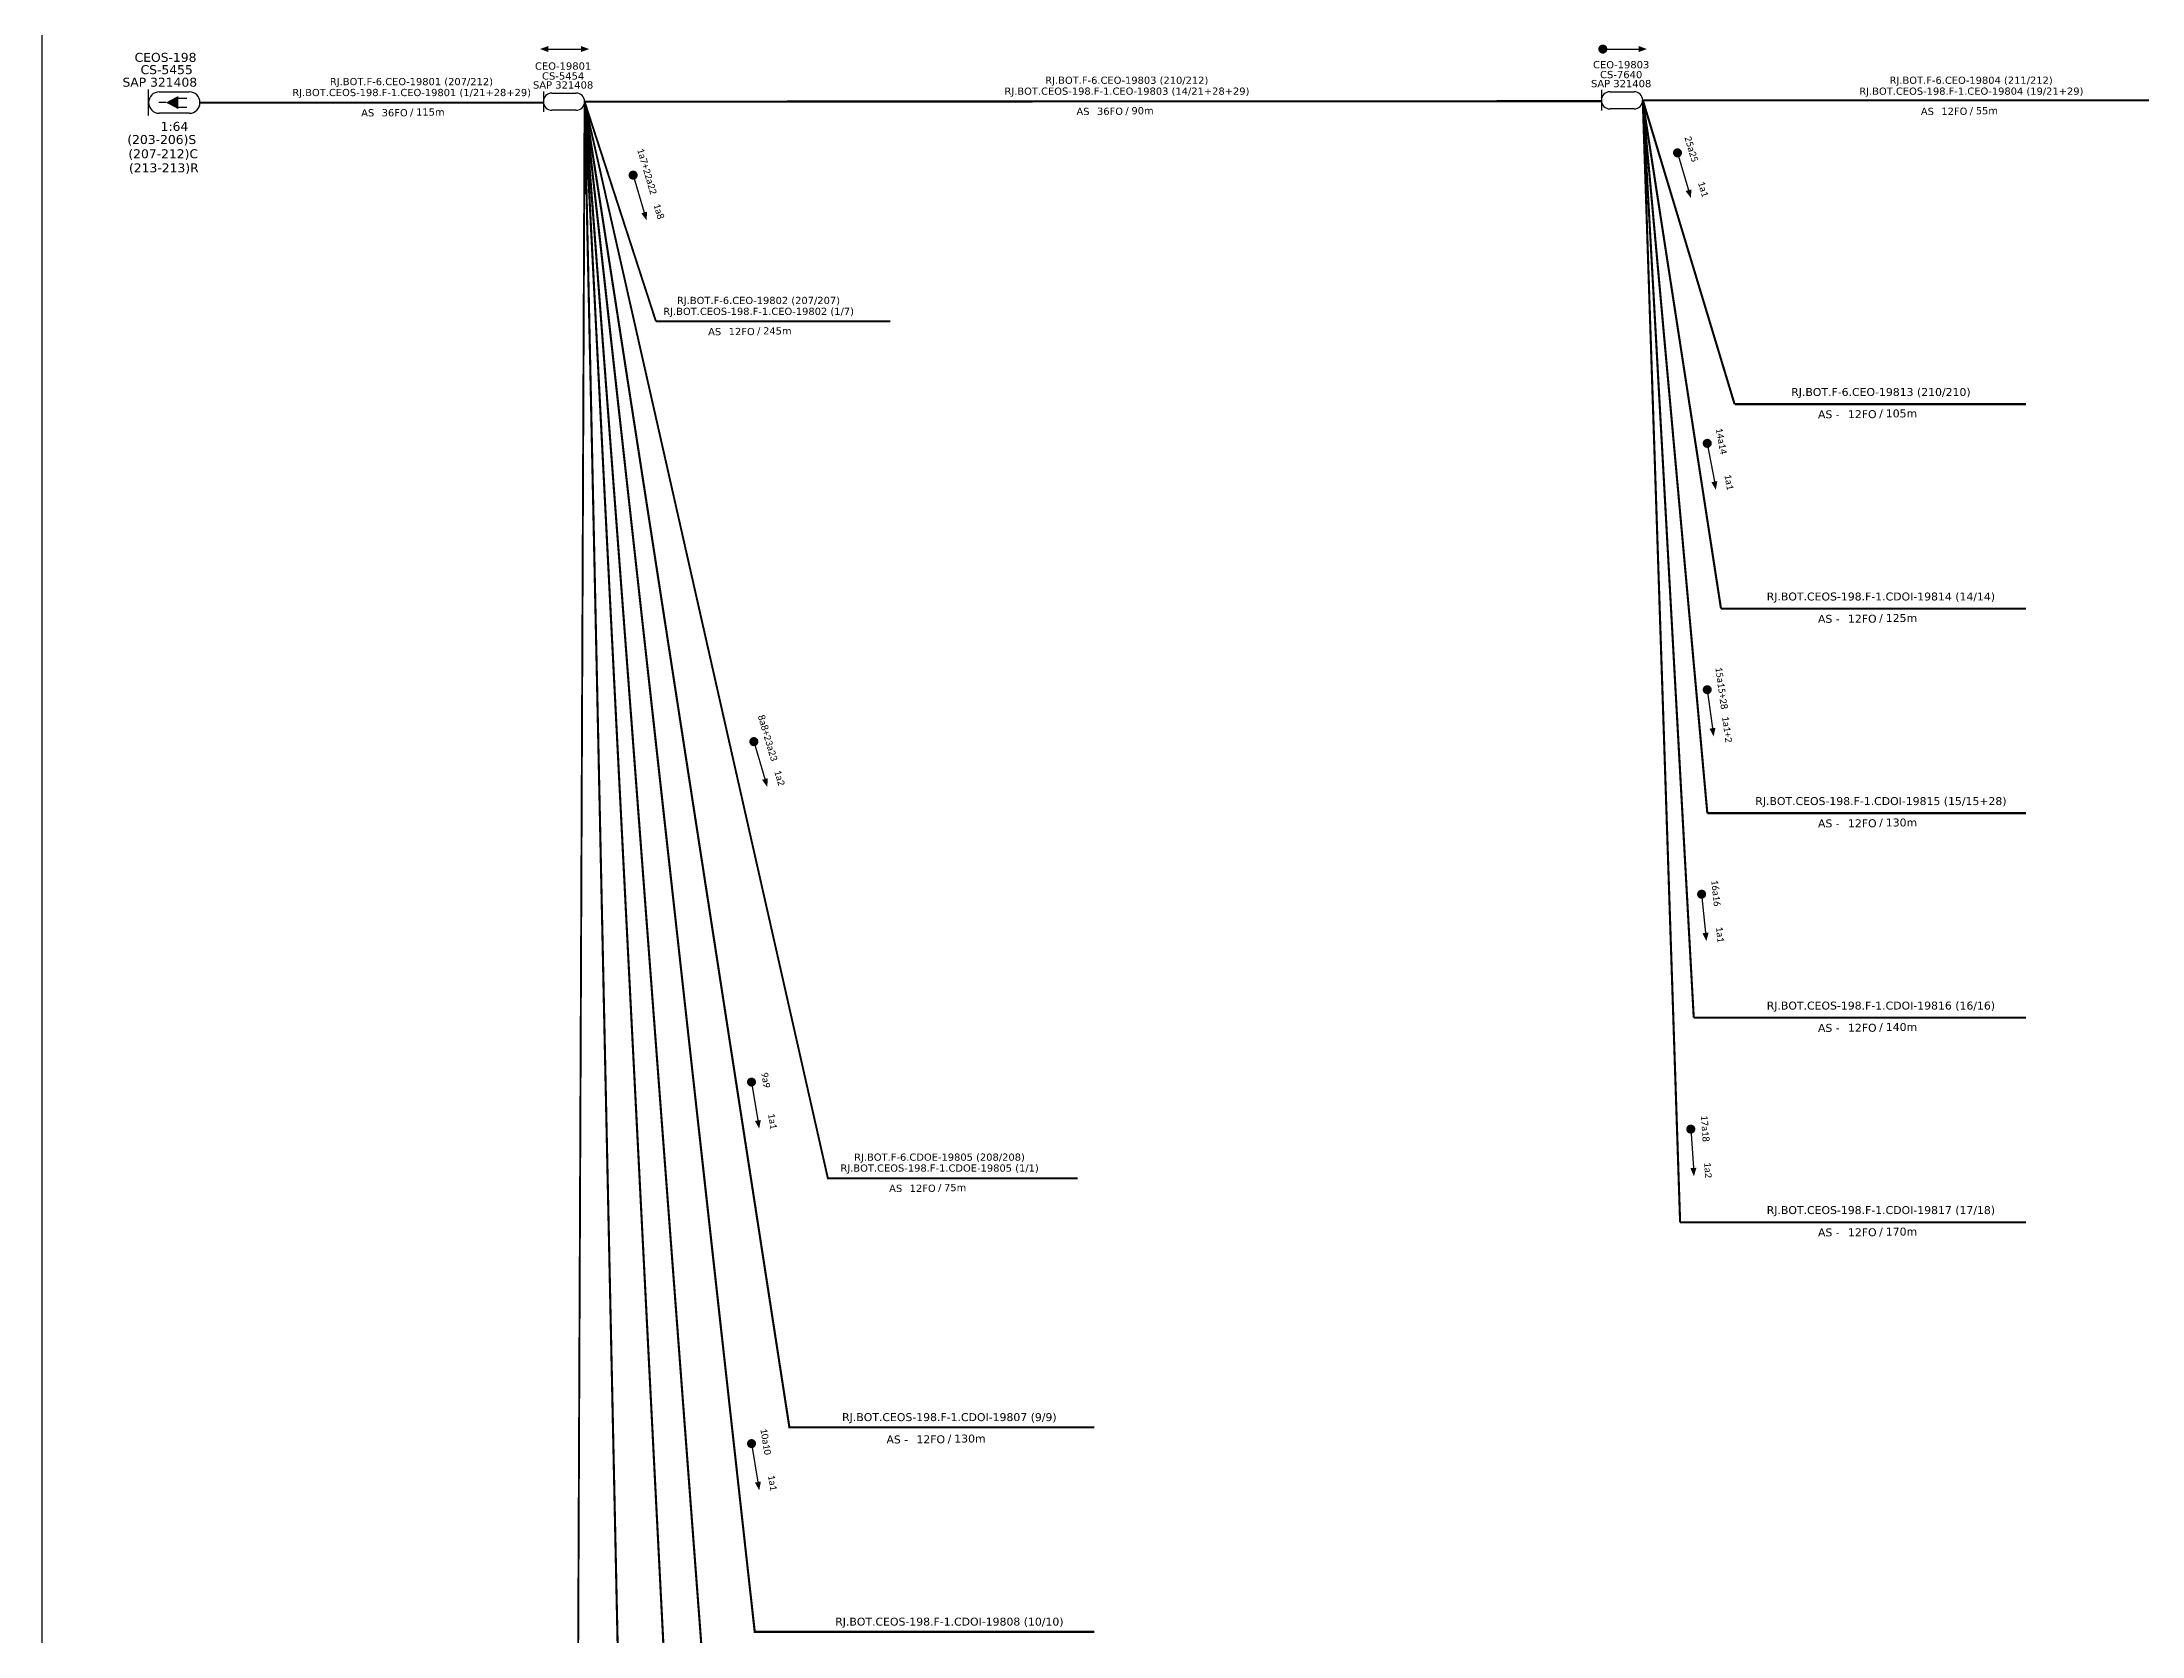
# Model space of a CAD drawing. Header units: metres. Extents: x -1286 to -445, y -500 to 94.
# Drawn here: x -1286.1 to -978.2, y -339.3 to -105.7 of the extents above; entities that cross this region are included whole.
import ezdxf
from ezdxf.enums import TextEntityAlignment as Align

# ---------------------------------------------------------------- set-up
doc = ezdxf.new("R2010")
doc.units = ezdxf.units.M
for name, color, linetype in [('20.4-CEOS', 1, 'Continuous'), ('20.5-CEO', 1, 'Continuous'), ('CAP a instalar', 1, 'Continuous'), ('CD a instalar', 1, 'Continuous'), ('SETA', 7, 'Continuous'), ('texto', 255, 'Continuous')]:
    doc.layers.add(name, color=color, linetype=linetype)
doc.layers.add('40.1-ETIQUETAS', color=1, linetype='Continuous', lineweight=20)
doc.styles.add('siredit', font='verdana.ttf')
doc.linetypes.add('FENCELINE1', pattern='A,0.25,-0.1,[133,ltypeshp.shx,S=0.1,R=0,X=-0.1,Y=0],-0.1,1', length=1.45)

msp = doc.modelspace()

# ---------------------------------------------------------------- linework, layer by layer
msp.add_lwpolyline([(-1286.07, -499.81), (-445.07, -499.81), (-445.07, 94.19), (-1286.07, 94.19)], close=True)
at = {"color": 7, "const_width": 0.664}
msp.add_lwpolyline([(-1057.6, -106.73, 1), (-1056.94, -106.73, 1)], format="xyb", close=True, dxfattribs=at)
at = {"layer": '20.4-CEOS', "color": 5}
for p, q in [((-1268.88, -112.99), (-1264.48, -112.99)), ((-1264.48, -116.13), (-1268.88, -116.13))]:
    msp.add_line(p, q, dxfattribs=at)
for points in [[(-1270.45, -116.45), (-1270.45, -112.67)], [(-1267.9, -114.56), (-1268.95, -114.56)], [(-1266.16, -113.93), (-1264.82, -113.93)], [(-1266.16, -115.24), (-1264.82, -115.24)]]:
    msp.add_lwpolyline(points, dxfattribs=at)
msp.add_lwpolyline([(-1267.9, -114.56, 0, 1.94, 0), (-1266.08, -114.56, 1.94, 1.94, 0)], format="xyseb", dxfattribs=at)
for centre, start, end in [((-1268.88, -114.56), 90, 270), ((-1264.48, -114.56), 270, 90)]:
    msp.add_arc(centre, 1.57, start, end, dxfattribs=at)
at = {"layer": '20.5-CEO', "color": 5}
for p, q in [((-1211.31, -113.17), (-1207.79, -113.17)), ((-1056.21, -112.97), (-1052.69, -112.97)), ((-1207.79, -115.69), (-1211.31, -115.69)), ((-1052.69, -115.48), (-1056.21, -115.48))]:
    msp.add_line(p, q, dxfattribs=at)
for points in [[(-1212.57, -112.92), (-1212.57, -115.94)], [(-1057.47, -112.71), (-1057.47, -115.74)]]:
    msp.add_lwpolyline(points, dxfattribs=at)
for centre, start, end in [((-1211.31, -114.43), 90, 270), ((-1207.79, -114.43), 270, 90), ((-1056.21, -114.23), 90, 270), ((-1052.69, -114.23), 270, 90)]:
    msp.add_arc(centre, 1.26, start, end, dxfattribs=at)
at = {"layer": 'CAP a instalar', "color": 5, "linetype": 'FENCELINE1', "ltscale": 7, "const_width": 0.282}
msp.add_lwpolyline([(-1262.91, -114.56), (-1212.56, -114.57)], dxfattribs=at)
at = {"layer": 'CAP a instalar', "color": 7, "linetype": 'FENCELINE1', "ltscale": 7, "const_width": 0.282}
for points in [[(-1206.53, -114.43), (-1207.93, -451.41), (-1153.77, -451.42)], [(-1206.53, -114.43), (-1196.07, -146.63)], [(-1206.53, -114.48), (-1170.87, -272.21), (-1134.23, -272.22)], [(-1196.07, -146.63), (-1161.7, -146.64)]]:
    msp.add_lwpolyline(points, dxfattribs=at)
at = {"layer": 'CD a instalar', "color": 5, "linetype": 'FENCELINE1', "ltscale": 7, "const_width": 0.31}
for points in [[(-1206.53, -114.43), (-1057.43, -114.36)], [(-1051.43, -114.23), (-970.78, -114.23)]]:
    msp.add_lwpolyline(points, dxfattribs=at)
at = {"layer": 'CD a instalar', "color": 7, "linetype": 'FENCELINE1', "ltscale": 7}
for points in [[(-1206.53, -114.43, 0.31, 0.31, 0), (-1176.51, -308.7, 0.31, 0.31, 0), (-1131.81, -308.7, 0.31, 0.31, 0)], [(-1206.53, -114.43, 0.31, 0.31, 0), (-1181.59, -338.67, 0.31, 0.31, 0), (-1131.81, -338.67, 0.31, 0.31, 0)], [(-1206.53, -114.43, 0.31, 0.31, 0), (-1187.29, -368.65, 0.31, 0.31, 0), (-1131.81, -368.64, 0.31, 0.31, 0)], [(-1206.53, -114.51, 0.31, 0.31, 0), (-1192.01, -398.62, 0.31, 0.31, 0), (-1131.81, -398.62, 0.31, 0.31, 0)], [(-1206.53, -114.51, 0.31, 0.31, 0), (-1199.8, -428.59, 0.31, 0.31, 0), (-1131.81, -428.59, 0.31, 0.31, 0)]]:
    msp.add_lwpolyline(points, format="xyseb", dxfattribs=at)
at = {"layer": 'CD a instalar', "color": 7, "linetype": 'FENCELINE1', "ltscale": 7, "const_width": 0.31}
for points in [[(-1039.95, -188.73), (-1051.43, -114.23)], [(-1041.95, -218.71), (-1051.41, -114.36)], [(-1043.94, -248.68), (-1051.41, -114.36)], [(-1045.94, -278.65), (-1051.41, -114.36)], [(-1037.96, -158.76), (-1051.4, -114.23)], [(-1037.96, -158.76), (-995.25, -158.76)], [(-1039.95, -188.73), (-995.25, -188.73)], [(-1041.95, -218.71), (-995.25, -218.7)], [(-1043.94, -248.68), (-995.25, -248.68)], [(-1045.94, -278.65), (-995.25, -278.65)]]:
    msp.add_lwpolyline(points, dxfattribs=at)
at = {"layer": 'SETA', "color": 7}
for points in [[(-1212.31, -106.73), (-1206.61, -106.73)], [(-1057.27, -106.73), (-1051.56, -106.73)], [(-1041.97, -164.51), (-1040.92, -170.12)], [(-1041.97, -200.61), (-1041.19, -206.26)], [(-1181.72, -208.22), (-1180.1, -213.69)], [(-1042.79, -230.58), (-1042.21, -236.26)], [(-1182.06, -258.1), (-1181.13, -263.73)], [(-1044.38, -265.01), (-1043.99, -270.7)], [(-1182.06, -311.1), (-1181.13, -316.73)]]:
    msp.add_lwpolyline(points, dxfattribs=at)
at = {"layer": 'SETA', "const_width": 0.664}
msp.add_lwpolyline([(-1046.42, -121.62, 1), (-1046.23, -122.25, 1)], format="xyb", close=True, dxfattribs=at)
at = {"layer": 'SETA'}
for points in [[(-1046.32, -121.94), (-1044.7, -127.41)], [(-1199.41, -125.2), (-1197.79, -130.67)]]:
    msp.add_lwpolyline(points, dxfattribs=at)
at = {"layer": 'SETA', "color": 7, "const_width": 0.664}
for points in [[(-1199.51, -124.88, 1), (-1199.32, -125.52, 1)], [(-1042.03, -164.18, 1), (-1041.9, -164.83, 1)], [(-1042.01, -200.28, 1), (-1041.92, -200.93, 1)], [(-1181.81, -207.9, 1), (-1181.63, -208.54, 1)], [(-1042.82, -230.25, 1), (-1042.76, -230.91, 1)], [(-1182.12, -257.78, 1), (-1182.01, -258.43, 1)], [(-1044.4, -264.68, 1), (-1044.35, -265.34, 1)], [(-1182.11, -310.77, 1), (-1182, -311.42, 1)]]:
    msp.add_lwpolyline(points, format="xyb", close=True, dxfattribs=at)
at = {"layer": 'SETA', "color": 7}
for points in [[(-1211.85, -106.28), (-1213.07, -106.72), (-1211.85, -107.16)], [(-1207.06, -106.28), (-1205.85, -106.72), (-1207.06, -107.16)], [(-1052.02, -106.28), (-1050.8, -106.72), (-1052.02, -107.16)], [(-1040.49, -170.04), (-1040.7, -171.31), (-1041.36, -170.2)], [(-1040.75, -206.2), (-1041.03, -207.46), (-1041.63, -206.32)], [(-1179.67, -213.57), (-1179.75, -214.86), (-1180.52, -213.82)], [(-1041.77, -236.21), (-1042.09, -237.47), (-1042.65, -236.3)], [(-1180.7, -263.66), (-1180.93, -264.93), (-1181.57, -263.81)], [(-1043.55, -270.67), (-1043.91, -271.92), (-1044.43, -270.73)], [(-1180.69, -316.65), (-1180.93, -317.93), (-1181.56, -316.8)]]:
    msp.add_solid(points, dxfattribs=at)
at = {"layer": 'SETA'}
for points in [[(-1044.28, -127.28), (-1044.36, -128.57), (-1045.13, -127.53)], [(-1197.37, -130.54), (-1197.44, -131.83), (-1198.21, -130.79)]]:
    msp.add_solid(points, dxfattribs=at)

# ---------------------------------------------------------------- texts
at = {"layer": '20.4-CEOS', "color": 5, "style": 'siredit'}
for s, height, p in [('CEOS-198', 1.317, (-1267.96, -107.28)), ('CS-5455', 1.317, (-1267.79, -109.08)), ('   SAP 321408', 1.3171, (-1269.66, -110.92))]:
    msp.add_text(s, height=height, dxfattribs=at).set_placement(p, align=Align.TOP_CENTER)
at = {"layer": '20.4-CEOS', "color": 7, "style": 'siredit'}
for s, height, p in [('    (203-206)S', 1.3171, (-1269.66, -119.32)), ('1:64', 1.317, (-1266.65, -117.4)), ('   (207-212)C', 1.3171, (-1269.16, -121.41)), ('   (213-213)R', 1.3171, (-1269.07, -123.47))]:
    msp.add_text(s, height=height, dxfattribs=at).set_placement(p, align=Align.TOP_CENTER)
at = {"layer": '20.5-CEO', "color": 5, "style": 'siredit'}
for s, p in [('CEO-19801', (-1209.68, -108.68)), ('CS-5454', (-1209.68, -110.13)), ('CEO-19803', (-1054.58, -108.48)), ('CS-7640', (-1054.58, -109.93)), ('SAP 321408', (-1209.68, -111.45)), ('SAP 321408', (-1054.58, -111.25))]:
    msp.add_text(s, height=1.064, rotation=360, dxfattribs=at).set_placement(p, align=Align.TOP_CENTER)
at = {"layer": '40.1-ETIQUETAS', "color": 7, "style": 'siredit'}
for s, height, p in [('RJ.BOT.F-6.CEO-19803 (210/212)', 1.0558, (-1127.05, -111.29)), ('RJ.BOT.F-6.CEO-19804 (211/212)', 1.0558, (-1003.28, -111.29)), ('RJ.BOT.F-6.CEO-19801 (207/212)', 1.0558, (-1231.91, -111.49)), ('RJ.BOT.CEOS-198.F-1.CEO-19802 (1/7)', 1.0558, (-1181.02, -145.16)), ('RJ.BOT.F-6.CEO-19802 (207/207)', 1.0558, (-1181.04, -143.56)), ('RJ.BOT.F-6.CEO-19813 (210/210)', 1.1614, (-1016.51, -156.98)), ('RJ.BOT.CEOS-198.F-1.CDOI-19814 (14/14)', 1.1614, (-1016.51, -186.95)), ('RJ.BOT.CEOS-198.F-1.CDOI-19815 (15/15+28)', 1.1614, (-1016.51, -216.93)), ('RJ.BOT.CEOS-198.F-1.CDOI-19816 (16/16)', 1.1614, (-1016.51, -246.9)), ('RJ.BOT.CEOS-198.F-1.CDOE-19805 (1/1)', 1.0558, (-1154.49, -270.71)), ('RJ.BOT.F-6.CDOE-19805 (208/208)', 1.0558, (-1154.51, -269.11)), ('RJ.BOT.CEOS-198.F-1.CDOI-19817 (17/18)', 1.1614, (-1016.51, -276.87)), ('RJ.BOT.CEOS-198.F-1.CDOI-19807 (9/9)', 1.1614, (-1153.06, -307.21)), ('RJ.BOT.CEOS-198.F-1.CDOI-19808 (10/10)', 1.1614, (-1153.06, -337.18))]:
    msp.add_text(s, height=height, dxfattribs=at).set_placement(p, align=Align.MIDDLE_CENTER)
at = {"layer": '40.1-ETIQUETAS', "color": 1, "style": 'siredit'}
for s, p in [('RJ.BOT.CEOS-198.F-1.CEO-19801 (1/21+28+29)', (-1231.88, -113.09)), ('RJ.BOT.CEOS-198.F-1.CEO-19803 (14/21+28+29)', (-1127.03, -112.89))]:
    msp.add_text(s, height=1.0558, dxfattribs=at).set_placement(p, align=Align.MIDDLE_CENTER)
at = {"layer": '40.1-ETIQUETAS', "color": 10, "style": 'siredit'}
msp.add_text('RJ.BOT.CEOS-198.F-1.CEO-19804 (19/21+29)', height=1.0558, dxfattribs=at).set_placement((-1003.25, -112.89), align=Align.MIDDLE_CENTER)
at = {"layer": '40.1-ETIQUETAS', "color": 7, "style": 'siredit'}
for s, height, p in [('AS', 1.056, (-1237.37, -116.06)), ('36FO', 1.056, (-1232.46, -116.05)), ('/', 1.06, (-1231.62, -115.95)), ('AS', 1.056, (-1132.52, -115.86)), ('36FO', 1.056, (-1127.6, -115.84)), ('/', 1.06, (-1126.77, -115.75)), ('AS', 1.056, (-1008.74, -115.86)), ('12FO', 1.056, (-1003.83, -115.84)), ('/', 1.06, (-1003, -115.75)), ('AS', 1.056, (-1186.51, -148.13)), ('12FO', 1.056, (-1181.59, -148.12)), ('/', 1.06, (-1180.76, -148.02)), ('AS -', 1.161, (-1022.55, -160.25)), ('12FO', 1.161, (-1017.14, -160.23)), ('/', 1.16, (-1016.23, -160.12)), ('AS -', 1.161, (-1022.55, -190.22)), ('12FO', 1.161, (-1017.14, -190.2)), ('/', 1.16, (-1016.23, -190.1)), ('AS -', 1.161, (-1022.55, -220.2)), ('12FO', 1.161, (-1017.14, -220.18)), ('/', 1.16, (-1016.23, -220.07)), ('AS -', 1.161, (-1022.55, -250.17)), ('12FO', 1.161, (-1017.14, -250.15)), ('/', 1.16, (-1016.23, -250.04)), ('AS', 1.056, (-1159.98, -273.68)), ('12FO', 1.056, (-1155.06, -273.67)), ('/', 1.06, (-1154.23, -273.57)), ('AS -', 1.161, (-1022.55, -280.14)), ('12FO', 1.161, (-1017.14, -280.12)), ('/', 1.16, (-1016.23, -280.02)), ('AS -', 1.161, (-1159.1, -310.48)), ('12FO', 1.161, (-1153.69, -310.46)), ('/', 1.16, (-1152.77, -310.35))]:
    msp.add_text(s, height=height, dxfattribs=at).set_placement(p, align=Align.MIDDLE_RIGHT)
for s, height, p in [('115m', 1.056, (-1231.23, -115.95)), ('90m', 1.056, (-1126.37, -115.75)), ('55m', 1.056, (-1002.6, -115.75)), ('245m', 1.056, (-1180.36, -148.02)), ('105m', 1.161, (-1015.79, -160.12)), ('125m', 1.161, (-1015.79, -190.1)), ('130m', 1.161, (-1015.79, -220.07)), ('140m', 1.161, (-1015.79, -250.04)), ('75m', 1.056, (-1153.84, -273.57)), ('170m', 1.161, (-1015.79, -280.02)), ('130m', 1.161, (-1152.34, -310.35))]:
    msp.add_text(s, height=height, dxfattribs=at).set_placement(p, align=Align.MIDDLE_LEFT)
at = {"layer": 'texto', "char_height": 0.9957, "width": 16.8333, "attachment_point": 5, "rotation": 286.5083}
for s, insert in [('{\\fCalibri|b0|i0|c0|p34;\\C7;25a25}', (-1044.29, -121.39)), ('{\\fCalibri|b0|i0|c0|p34;\\C7;1a7+22a22}', (-1197.38, -124.65)), ('\\C7;\\fCalibri|b0|i0|c0|p34;1a1', (-1042.55, -127.25)), ('{\\fCalibri|b0|i0|c0|p34;\\C7;1a8}', (-1195.64, -130.51))]:
    msp.add_mtext(s, dxfattribs=dict(at, insert=insert))
at = {"layer": 'texto', "color": 7, "char_height": 0.9957, "width": 16.8333, "attachment_point": 5}
for s, insert, rotation in [('{\\fCalibri|b0|i0|c0|p34;\\C7;14a14}', (-1039.89, -164.18), 280.5259), ('\\C7;\\fCalibri|b0|i0|c0|p34;1a1', (-1038.77, -170.19), 280.5259), ('{\\fCalibri|b0|i0|c0|p34;15a15+28}', (-1039.87, -200.38), 277.7755), ('{\\fCalibri|b0|i0|c0|p34;\\C7;8a8+23a23}', (-1179.69, -207.68), 286.5083), ('{\\fCalibri|b0|i0|c0|p34;1a1+2}', (-1039.05, -206.43), 277.7755), ('{\\fCalibri|b0|i0|c0|p34;\\C7;1a2}', (-1177.95, -213.54), 286.5083), ('{\\fCalibri|b0|i0|c0|p34;\\C7;16a16}', (-1040.69, -230.42), 275.8395), ('\\C7;\\fCalibri|b0|i0|c0|p34;1a1', (-1040.07, -236.5), 275.8395), ('{\\fCalibri|b0|i0|c0|p34;\\C7;9a9}', (-1179.98, -257.82), 279.3901), ('\\C7;\\fCalibri|b0|i0|c0|p34;1a1', (-1178.98, -263.85), 279.3901), ('{\\fCalibri|b0|i0|c0|p34;\\C7;17a18}', (-1042.27, -264.92), 273.8703), ('{\\fCalibri|b0|i0|c0|p34;\\C7;1a2}', (-1041.86, -271.02), 273.8703), ('{\\fCalibri|b0|i0|c0|p34;\\C7;10a10}', (-1179.97, -310.81), 279.3901), ('\\C7;\\fCalibri|b0|i0|c0|p34;1a1', (-1178.98, -316.84), 279.3901)]:
    msp.add_mtext(s, dxfattribs=dict(at, insert=insert, rotation=rotation))

doc.saveas('drawing.dxf')
